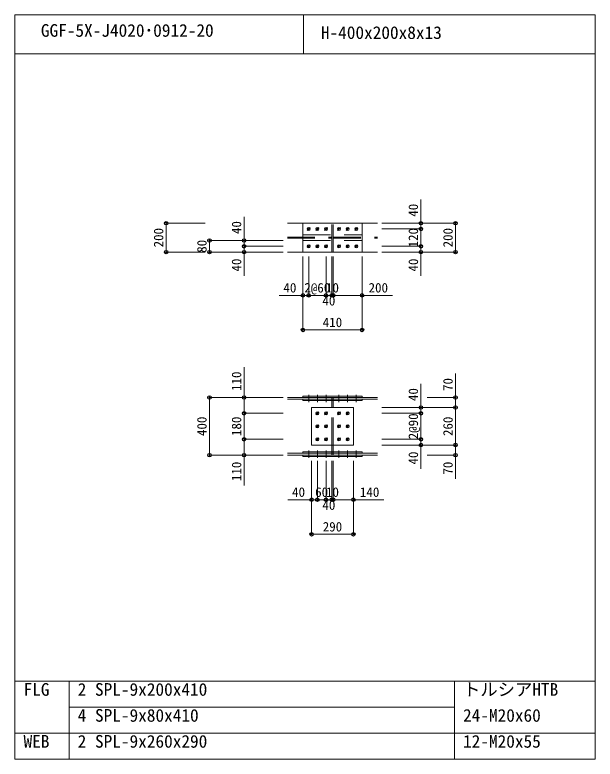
# Model space of a CAD drawing. Units: millimetres, scale not verified. Extents: x -8310 to 8310, y -4800 to 5700.
# Drawn here: x -8310 to -4290, y 540 to 5700 of the extents above; entities that cross this region are included whole.
import ezdxf
from ezdxf.enums import TextEntityAlignment as Align

# ---------------------------------------------------------------- set-up
doc = ezdxf.new("R2010")
doc.units = ezdxf.units.MM
doc.header["$LTSCALE"] = 30
doc.header["$PDMODE"] = 32
doc.header["$PDSIZE"] = 24
doc.linetypes.add('USER2', pattern=[9.525, 6.35, -3.175])
doc.layers.add('0-0', color=7, linetype='Continuous')
doc.layers.add('0-2', color=7, linetype='Continuous')
for name, color, linetype, lineweight in [('0-1', 7, 'Continuous', 18), ('0-5', 7, 'Continuous', 18), ('0-6', 7, 'USER2', 18), ('0-8', 7, 'Continuous', 18), ('0-9', 7, 'Continuous', 18), ('0-A', 7, 'Continuous', 18), ('0-B', 7, 'Continuous', 18)]:
    doc.layers.add(name, color=color, linetype=linetype, lineweight=lineweight)
doc.styles.add('ＭＳ ゴシック', font='')
doc.styles.get('ＭＳ ゴシック').set_extended_font_data('MS Gothic')

msp = doc.modelspace()

# ---------------------------------------------------------------- linework, layer by layer
at = {"layer": '0-0'}
for p in [(-7262, 4255.5), (-5497, 4255.5), (-5257, 4255.5), (-5497, 4215.5), (-6962, 4135.5), (-6722, 4135.5), (-6722, 4095.5), (-5497, 4095.5), (-7262, 4055.5), (-6962, 4055.5), (-6722, 4055.5), (-5497, 4055.5), (-5257, 4055.5), (-6314.5, 3755.5), (-6274.5, 3755.5), (-6154.5, 3755.5), (-6114.5, 3755.5), (-6104.5, 3755.5), (-5904.5, 3755.5), (-6314.5, 3515.5), (-5904.5, 3515.5), (-6962, 3047.5), (-6722, 3047.5), (-5257, 3047.5), (-6722, 2937.5), (-5497, 2977.5), (-5497, 2937.5), (-5257, 2977.5), (-6722, 2757.5), (-5497, 2757.5), (-5497, 2717.5), (-5257, 2717.5), (-6962, 2647.5), (-6722, 2647.5), (-5257, 2647.5), (-6254.5, 2338.5), (-6214.5, 2338.5), (-6154.5, 2338.5), (-6114.5, 2338.5), (-6104.5, 2338.5), (-5964.5, 2338.5), (-6254.5, 2098.5), (-5964.5, 2098.5)]:
    msp.add_point(p, dxfattribs=at)
at = {"layer": '0-1'}
for p, q in [((-8310, 540), (-8310, 5700)), ((-8310, 5700), (-4290, 5700)), ((-6310, 5430), (-6310, 5700)), ((-4290, 540), (-4290, 5700)), ((-8310, 5430), (-4290, 5430)), ((-8310, 1080), (-4290, 1080)), ((-7935, 540), (-7935, 1080)), ((-5265, 540), (-5265, 1080)), ((-7935, 900), (-5265, 900)), ((-8310, 720), (-4290, 720)), ((-8310, 540), (-4290, 540))]:
    msp.add_line(p, q, dxfattribs=at)
at = {"layer": '0-5'}
for p, q in [((-6422, 4255.5), (-6114.5, 4255.5)), ((-6314.5, 4255.5), (-5904.5, 4255.5)), ((-6314.5, 4055.5), (-6314.5, 4255.5)), ((-6104.5, 4255.5), (-5797, 4255.5)), ((-6422, 4055.5), (-6114.5, 4055.5)), ((-6104.5, 4055.5), (-5797, 4055.5)), ((-6422, 3047.5), (-6114.5, 3047.5)), ((-6314.5, 3056.5), (-5904.5, 3056.5)), ((-6314.5, 3047.5), (-6314.5, 3056.5)), ((-6104.5, 3047.5), (-5797, 3047.5)), ((-6104.5, 3034.5), (-6104.5, 3047.5)), ((-6314.5, 3034.5), (-5904.5, 3034.5)), ((-6314.5, 3025.5), (-6314.5, 3034.5)), ((-6114.5, 2977.5), (-6114.5, 3025.5)), ((-6104.5, 3034.5), (-5797, 3034.5)), ((-6104.5, 2977.5), (-6104.5, 3025.5)), ((-6254.5, 2977.5), (-5964.5, 2977.5)), ((-6254.5, 2717.5), (-6254.5, 2977.5)), ((-6114.5, 2669.5), (-6114.5, 2717.5)), ((-6104.5, 2669.5), (-6104.5, 2717.5)), ((-6422, 2660.5), (-6114.5, 2660.5)), ((-6314.5, 2669.5), (-6114.5, 2669.5)), ((-6314.5, 2660.5), (-6314.5, 2669.5)), ((-6314.5, 2660.5), (-6114.5, 2660.5)), ((-6314.5, 2647.5), (-6114.5, 2647.5)), ((-6314.5, 2638.5), (-6314.5, 2647.5)), ((-6314.5, 2638.5), (-6114.5, 2638.5)), ((-6114.5, 2669.5), (-5904.5, 2669.5)), ((-6114.5, 2660.5), (-5904.5, 2660.5)), ((-6114.5, 2647.5), (-5904.5, 2647.5)), ((-6114.5, 2638.5), (-5904.5, 2638.5)), ((-6104.5, 2647.5), (-5797, 2647.5)), ((-5904.5, 2660.5), (-5904.5, 2669.5)), ((-5904.5, 2638.5), (-5904.5, 2647.5))]:
    msp.add_line(p, q, dxfattribs=at)
for points in [[(-6314.5, 4055.5), (-5904.5, 4055.5), (-5904.5, 4255.5)], [(-6422, 3034.5), (-6114.5, 3034.5), (-6114.5, 3047.5)], [(-6314.5, 3047.5), (-5904.5, 3047.5), (-5904.5, 3056.5)], [(-6314.5, 3025.5), (-5904.5, 3025.5), (-5904.5, 3034.5)], [(-6254.5, 2717.5), (-5964.5, 2717.5), (-5964.5, 2977.5)], [(-6422, 2647.5), (-6114.5, 2647.5), (-6114.5, 2660.5)], [(-6104.5, 2647.5), (-6104.5, 2660.5), (-5797, 2660.5)]]:
    msp.add_lwpolyline(points, dxfattribs=at)
at = {"layer": '0-6'}
for p, q in [((-6314.5, 4255.5), (-5904.5, 4255.5)), ((-6114.5, 4055.5), (-6114.5, 4255.5)), ((-6104.5, 4055.5), (-6104.5, 4255.5)), ((-6422, 4159.5), (-6114.5, 4159.5)), ((-6422, 4151.5), (-6114.5, 4151.5)), ((-6314.5, 4175.5), (-5904.5, 4175.5)), ((-6314.5, 4135.5), (-5904.5, 4135.5)), ((-6104.5, 4159.5), (-5797, 4159.5)), ((-6104.5, 4151.5), (-5797, 4151.5)), ((-6314.5, 4055.5), (-5904.5, 4055.5)), ((-6114.5, 3025.5), (-6114.5, 3034.5)), ((-6104.5, 3025.5), (-6104.5, 3034.5)), ((-6114.5, 2717.5), (-6114.5, 2977.5)), ((-6104.5, 2717.5), (-6104.5, 2977.5)), ((-6114.5, 2660.5), (-6114.5, 2669.5)), ((-6104.5, 2660.5), (-6104.5, 2669.5))]:
    msp.add_line(p, q, dxfattribs=at)
at = {"layer": '0-8'}
for p, q in [((-6285.5, 4215.5), (-6263.5, 4215.5)), ((-6283.84, 4206.17), (-6265.17, 4224.83)), ((-6274.5, 4204.5), (-6274.5, 4226.5)), ((-6225.5, 4215.5), (-6203.5, 4215.5)), ((-6223.84, 4206.17), (-6205.17, 4224.83)), ((-6214.5, 4204.5), (-6214.5, 4226.5)), ((-6165.5, 4215.5), (-6143.5, 4215.5)), ((-6163.84, 4206.17), (-6145.17, 4224.83)), ((-6154.5, 4204.5), (-6154.5, 4226.5)), ((-6075.5, 4215.5), (-6053.5, 4215.5)), ((-6073.84, 4206.17), (-6055.17, 4224.83)), ((-6064.5, 4204.5), (-6064.5, 4226.5)), ((-6015.5, 4215.5), (-5993.5, 4215.5)), ((-6013.84, 4206.17), (-5995.17, 4224.83)), ((-6004.5, 4204.5), (-6004.5, 4226.5)), ((-5955.5, 4215.5), (-5933.5, 4215.5)), ((-5953.84, 4206.17), (-5935.17, 4224.83)), ((-5944.5, 4204.5), (-5944.5, 4226.5)), ((-6285.5, 4095.5), (-6263.5, 4095.5)), ((-6283.84, 4086.17), (-6265.17, 4104.83)), ((-6274.5, 4084.5), (-6274.5, 4106.5)), ((-6225.5, 4095.5), (-6203.5, 4095.5)), ((-6223.84, 4086.17), (-6205.17, 4104.83)), ((-6214.5, 4084.5), (-6214.5, 4106.5)), ((-6165.5, 4095.5), (-6143.5, 4095.5)), ((-6163.84, 4086.17), (-6145.17, 4104.83)), ((-6154.5, 4084.5), (-6154.5, 4106.5)), ((-6075.5, 4095.5), (-6053.5, 4095.5)), ((-6073.84, 4086.17), (-6055.17, 4104.83)), ((-6064.5, 4084.5), (-6064.5, 4106.5)), ((-6015.5, 4095.5), (-5993.5, 4095.5)), ((-6013.84, 4086.17), (-5995.17, 4104.83)), ((-6004.5, 4084.5), (-6004.5, 4106.5)), ((-5955.5, 4095.5), (-5933.5, 4095.5)), ((-5953.84, 4086.17), (-5935.17, 4104.83)), ((-5944.5, 4084.5), (-5944.5, 4106.5)), ((-6223.84, 2928.17), (-6205.17, 2946.83)), ((-6214.5, 2926.5), (-6214.5, 2948.5)), ((-6163.84, 2928.17), (-6145.17, 2946.83)), ((-6154.5, 2926.5), (-6154.5, 2948.5)), ((-6073.84, 2928.17), (-6055.17, 2946.83)), ((-6064.5, 2926.5), (-6064.5, 2948.5)), ((-6013.84, 2928.17), (-5995.17, 2946.83)), ((-6004.5, 2926.5), (-6004.5, 2948.5)), ((-6225.5, 2937.5), (-6203.5, 2937.5)), ((-6165.5, 2937.5), (-6143.5, 2937.5)), ((-6075.5, 2937.5), (-6053.5, 2937.5)), ((-6015.5, 2937.5), (-5993.5, 2937.5)), ((-6225.5, 2847.5), (-6203.5, 2847.5)), ((-6223.84, 2838.17), (-6205.17, 2856.83)), ((-6214.5, 2836.5), (-6214.5, 2858.5)), ((-6165.5, 2847.5), (-6143.5, 2847.5)), ((-6163.84, 2838.17), (-6145.17, 2856.83)), ((-6154.5, 2836.5), (-6154.5, 2858.5)), ((-6075.5, 2847.5), (-6053.5, 2847.5)), ((-6073.84, 2838.17), (-6055.17, 2856.83)), ((-6064.5, 2836.5), (-6064.5, 2858.5)), ((-6015.5, 2847.5), (-5993.5, 2847.5)), ((-6013.84, 2838.17), (-5995.17, 2856.83)), ((-6004.5, 2836.5), (-6004.5, 2858.5)), ((-6225.5, 2757.5), (-6203.5, 2757.5)), ((-6223.84, 2748.17), (-6205.17, 2766.83)), ((-6214.5, 2746.5), (-6214.5, 2768.5)), ((-6165.5, 2757.5), (-6143.5, 2757.5)), ((-6163.84, 2748.17), (-6145.17, 2766.83)), ((-6154.5, 2746.5), (-6154.5, 2768.5)), ((-6075.5, 2757.5), (-6053.5, 2757.5)), ((-6073.84, 2748.17), (-6055.17, 2766.83)), ((-6064.5, 2746.5), (-6064.5, 2768.5)), ((-6015.5, 2757.5), (-5993.5, 2757.5)), ((-6013.84, 2748.17), (-5995.17, 2766.83)), ((-6004.5, 2746.5), (-6004.5, 2768.5))]:
    msp.add_line(p, q, dxfattribs=at)
at = {"layer": '0-9'}
for p, q in [((-6274.5, 3066.5), (-6274.5, 3015.5)), ((-6214.5, 3066.5), (-6214.5, 3015.5)), ((-6154.5, 3066.5), (-6154.5, 3015.5)), ((-6064.5, 3066.5), (-6064.5, 3015.5)), ((-6004.5, 3066.5), (-6004.5, 3015.5)), ((-5944.5, 3066.5), (-5944.5, 3015.5)), ((-6274.5, 2628.5), (-6274.5, 2679.5)), ((-6214.5, 2628.5), (-6214.5, 2679.5)), ((-6154.5, 2628.5), (-6154.5, 2679.5)), ((-6064.5, 2628.5), (-6064.5, 2679.5)), ((-6004.5, 2628.5), (-6004.5, 2679.5)), ((-5944.5, 2628.5), (-5944.5, 2679.5))]:
    msp.add_line(p, q, dxfattribs=at)
at = {"layer": '0-A'}
for p, q in [((-6992, 4255.5), (-7262, 4255.5)), ((-5767, 4255.5), (-5497, 4255.5)), ((-5767, 4255.5), (-5257, 4255.5)), ((-5767, 4215.5), (-5497, 4215.5)), ((-6452, 4135.5), (-6962, 4135.5)), ((-6452, 4135.5), (-6722, 4135.5)), ((-6452, 4095.5), (-6722, 4095.5)), ((-6722, 3890.5), (-6722, 4095.5)), ((-5767, 4095.5), (-5497, 4095.5)), ((-5497, 3890.5), (-5497, 4095.5)), ((-6452, 4055.5), (-6722, 4055.5)), ((-6314.5, 4025.5), (-6314.5, 3755.5)), ((-6314.5, 4025.5), (-6314.5, 3515.5)), ((-6274.5, 4025.5), (-6274.5, 3755.5)), ((-6274.5, 4025.5), (-6274.5, 3755.5)), ((-6154.5, 4025.5), (-6154.5, 3755.5)), ((-6154.5, 4025.5), (-6154.5, 3755.5)), ((-6114.5, 4025.5), (-6114.5, 3755.5)), ((-6114.5, 4025.5), (-6114.5, 3755.5)), ((-6104.5, 4025.5), (-6104.5, 3755.5)), ((-6104.5, 4025.5), (-6104.5, 3755.5)), ((-5904.5, 4025.5), (-5904.5, 3755.5)), ((-5904.5, 4025.5), (-5904.5, 3515.5)), ((-5767, 4055.5), (-5497, 4055.5)), ((-6479.5, 3755.5), (-6274.5, 3755.5)), ((-6274.5, 3755.5), (-6154.5, 3755.5)), ((-6154.5, 3755.5), (-6114.5, 3755.5)), ((-6114.5, 3755.5), (-6104.5, 3755.5)), ((-6104.5, 3755.5), (-5694.5, 3755.5)), ((-6314.5, 3515.5), (-5904.5, 3515.5)), ((-6452, 3047.5), (-6962, 3047.5)), ((-6452, 3047.5), (-6722, 3047.5)), ((-5452.8, 3047.5), (-5257, 3047.5)), ((-5767, 2977.5), (-5497, 2977.5)), ((-5767, 2977.5), (-5257, 2977.5)), ((-6452, 2937.5), (-6722, 2937.5)), ((-5767, 2937.5), (-5497, 2937.5)), ((-6452, 2757.5), (-6722, 2757.5)), ((-6722, 2437.5), (-6722, 2757.5)), ((-5767, 2757.5), (-5497, 2757.5)), ((-5497, 2552.5), (-5497, 2757.5)), ((-5767, 2717.5), (-5497, 2717.5)), ((-5767, 2717.5), (-5257, 2717.5)), ((-5257, 2482.5), (-5257, 2717.5)), ((-6452, 2647.5), (-6722, 2647.5)), ((-5452.8, 2647.5), (-5257, 2647.5)), ((-6254.5, 2608.5), (-6254.5, 2338.5)), ((-6254.5, 2608.5), (-6254.5, 2098.5)), ((-6214.5, 2608.5), (-6214.5, 2338.5)), ((-6214.5, 2608.5), (-6214.5, 2338.5)), ((-6154.5, 2608.5), (-6154.5, 2338.5)), ((-6154.5, 2608.5), (-6154.5, 2338.5)), ((-6114.5, 2608.5), (-6114.5, 2338.5)), ((-6114.5, 2608.5), (-6114.5, 2338.5)), ((-6104.5, 2608.5), (-6104.5, 2338.5)), ((-6104.5, 2608.5), (-6104.5, 2338.5)), ((-5964.5, 2608.5), (-5964.5, 2338.5)), ((-5964.5, 2608.5), (-5964.5, 2098.5)), ((-6419.5, 2338.5), (-6214.5, 2338.5)), ((-6214.5, 2338.5), (-6154.5, 2338.5)), ((-6154.5, 2338.5), (-6114.5, 2338.5)), ((-6114.5, 2338.5), (-6104.5, 2338.5)), ((-6104.5, 2338.5), (-5754.5, 2338.5)), ((-6254.5, 2098.5), (-5964.5, 2098.5))]:
    msp.add_line(p, q, dxfattribs=at)
for points in [[(-5767, 4215.5), (-5497, 4215.5), (-5497, 4420.5)], [(-6452, 4095.5), (-6722, 4095.5), (-6722, 4300.5)], [(-6992, 4055.5), (-7262, 4055.5), (-7262, 4255.5)], [(-5767, 4055.5), (-5257, 4055.5), (-5257, 4255.5)], [(-5767, 4095.5), (-5497, 4095.5), (-5497, 4215.5)], [(-6452, 4055.5), (-6962, 4055.5), (-6962, 4135.5)], [(-6452, 2937.5), (-6722, 2937.5), (-6722, 3257.5)], [(-5767, 2977.5), (-5257, 2977.5), (-5257, 3212.5)], [(-5767, 2937.5), (-5497, 2937.5), (-5497, 3142.5)], [(-6452, 2647.5), (-6962, 2647.5), (-6962, 3047.5)], [(-5767, 2717.5), (-5257, 2717.5), (-5257, 2977.5)], [(-6452, 2757.5), (-6722, 2757.5), (-6722, 2937.5)], [(-5767, 2757.5), (-5497, 2757.5), (-5497, 2937.5)]]:
    msp.add_lwpolyline(points, dxfattribs=at)
at = {"layer": '0-B'}
for centre in [(-6274.5, 4215.5), (-6214.5, 4215.5), (-6154.5, 4215.5), (-6064.5, 4215.5), (-6004.5, 4215.5), (-5944.5, 4215.5), (-6274.5, 4095.5), (-6214.5, 4095.5), (-6154.5, 4095.5), (-6064.5, 4095.5), (-6004.5, 4095.5), (-5944.5, 4095.5), (-6214.5, 2937.5), (-6154.5, 2937.5), (-6064.5, 2937.5), (-6004.5, 2937.5), (-6214.5, 2847.5), (-6154.5, 2847.5), (-6064.5, 2847.5), (-6004.5, 2847.5), (-6214.5, 2757.5), (-6154.5, 2757.5), (-6064.5, 2757.5), (-6004.5, 2757.5)]:
    msp.add_circle(centre, 11, dxfattribs=at)

# ---------------------------------------------------------------- texts
at = {"layer": '0-2', "style": 'ＭＳ ゴシック'}
for s, p in [('GGF-5X-J4020･0912-20', (-8130, 5521.8)), ('H-400x200x8x13', (-6190, 5506.8)), ('FLG', (-8250, 952.8)), ('2', (-7875, 952.8)), ('SPL-9x200x410', (-7755, 952.8)), ('トルシアHTB', (-5205, 952.8)), ('4', (-7875, 772.8)), ('SPL-9x80x410', (-7755, 772.8)), ('24-M20x60', (-5205, 772.8)), ('WEB', (-8250, 592.8)), ('2', (-7875, 592.8)), ('SPL-9x260x290', (-7755, 592.8)), ('12-M20x55', (-5205, 592.8))]:
    msp.add_text(s, height=87.98, dxfattribs=at).set_placement(p, align=Align.BOTTOM_LEFT)
at = {"layer": '0-A', "style": 'ＭＳ ゴシック'}
for s, p in [('40', (-5497, 4300.5)), ('40', (-6722, 4180.5)), ('200', (-7262, 4088)), ('120', (-5497, 4088)), ('200', (-5257, 4088)), ('80', (-6962, 4050.5)), ('40', (-6722, 3920.5)), ('40', (-5497, 3920.5)), ('110', (-6722, 3092.5)), ('70', (-5257, 3092.5)), ('40', (-5497, 3022.5)), ('400', (-6962, 2780)), ('180', (-6722, 2780)), ('2@90', (-5497, 2757.5)), ('260', (-5257, 2780)), ('40', (-5497, 2582.5)), ('110', (-6722, 2467.5)), ('70', (-5257, 2512.5))]:
    msp.add_text(s, height=65.98, rotation=90, dxfattribs=at).set_placement(p, align=Align.BOTTOM_LEFT)
for s, p in [('40', (-6449.5, 3755.5)), ('2@60', (-6304.5, 3755.5)), ('10', (-6154.5, 3755.5)), ('200', (-5859.5, 3755.5)), ('40', (-6179.5, 3665.5)), ('410', (-6177, 3515.5)), ('40', (-6389.5, 2338.5)), ('60', (-6229.5, 2338.5)), ('10', (-6154.5, 2338.5)), ('140', (-5919.5, 2338.5)), ('40', (-6179.5, 2248.5)), ('290', (-6177, 2098.5))]:
    msp.add_text(s, height=65.98, dxfattribs=at).set_placement(p, align=Align.BOTTOM_LEFT)

doc.saveas('drawing.dxf')
